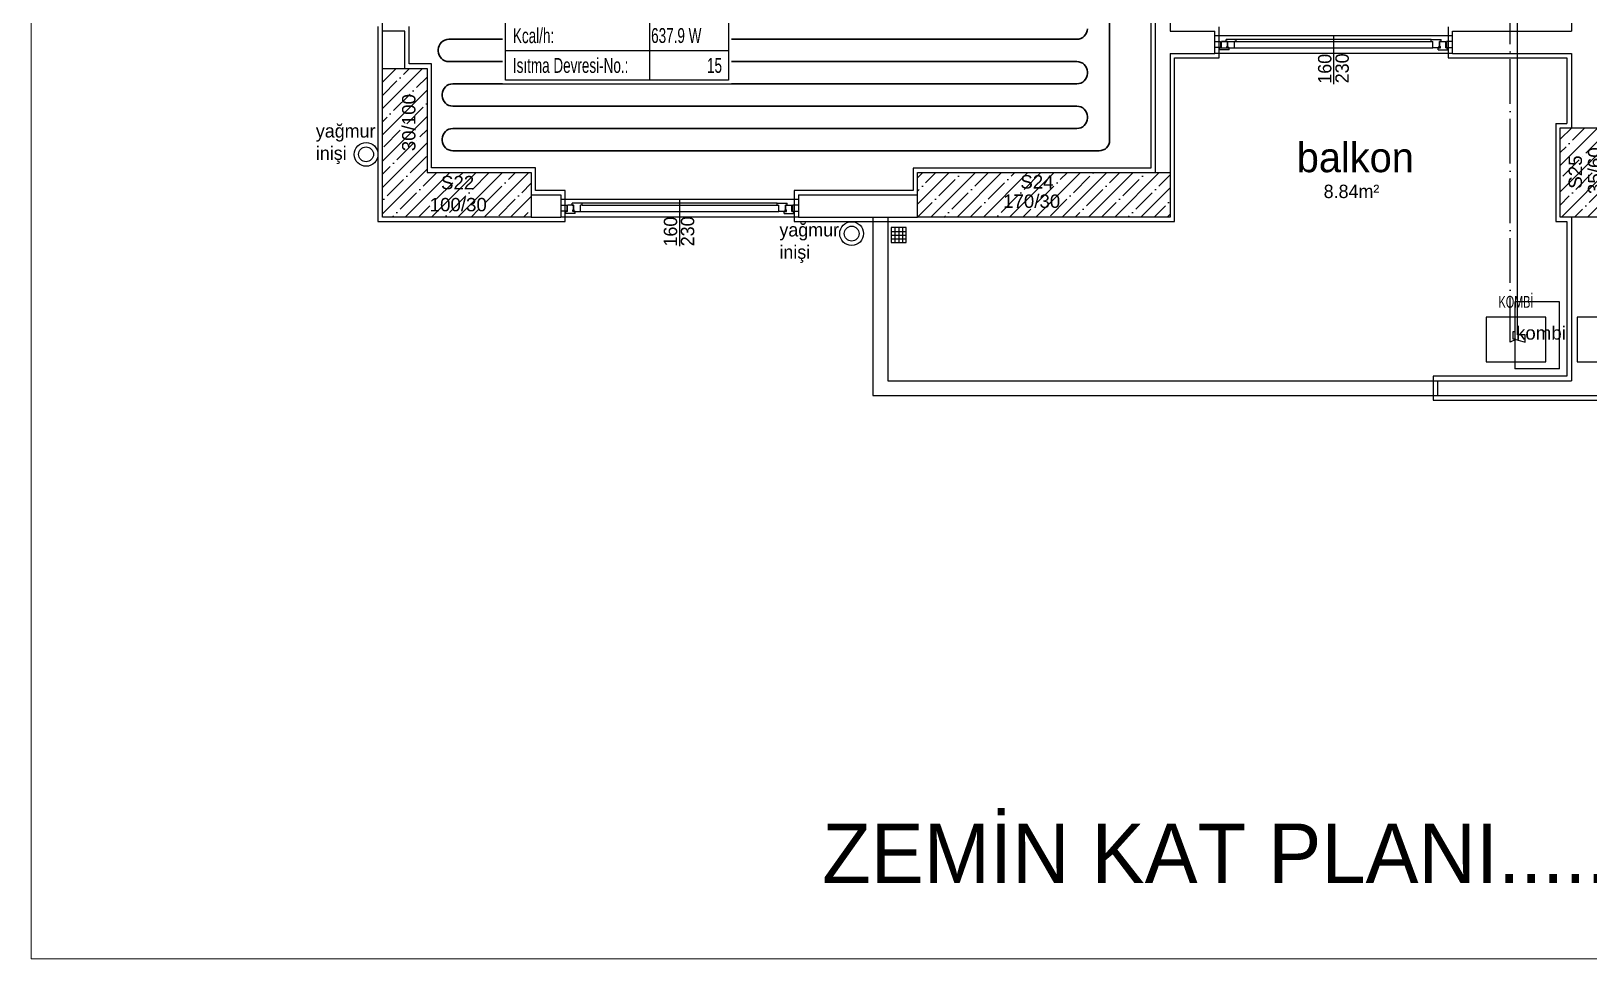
# Model space of a CAD drawing. Header units: centimetres. Extents: x 275281 to 287704, y -444050 to -441150.
# Drawn here: x 275281 to 276329, y -444050 to -443426 of the extents above; entities that cross this region are included whole.
import ezdxf
from ezdxf.enums import TextEntityAlignment as Align

# ---------------------------------------------------------------- set-up
doc = ezdxf.new("R2010")
doc.units = ezdxf.units.CM
doc.linetypes.add('ROTAS_ISITMA_DONUS', pattern=[40, 30, -5, 0, -5])
doc.layers.add('ANTED', color=144, linetype='CONTINUOUS', lineweight=0)
doc.layers.add('ROTAS-ISITMA-PEX', color=1, linetype='Continuous', lineweight=30)
for name, color, linetype in [('MKDU0', 50, 'CONTINUOUS'), ('ROTAS-ISITMA-CIHAZ', 2, 'Continuous'), ('ROTAS-ISITMA-DONUS-BORU', 30, 'ROTAS_ISITMA_DONUS'), ('ROTAS-ISITMA-ETIKET', 2, 'Continuous'), ('ROTAS-ISITMA-GIDIS-BORU', 10, 'Continuous')]:
    doc.layers.add(name, color=color, linetype=linetype)
doc.styles.add('arial_1_18', font='arial.ttf', dxfattribs={"height": 0.2})
doc.styles.add('ROTAS-YAZI', font='arial.ttf')
pattern_1 = [(45, (253867.256, -437638.89), (-8.838835, 8.838835), []), (45, (253876.095, -437638.89), (-8.838835, 8.838835), [15.625, -3.125, 0, -3.125])]

# ---------------------------------------------------------------- blocks, each defined once
blk = doc.blocks.new('ROTAS-YI-ETIKET')
at = {"color": 2}
for p, q in [((96.9, 0), (96.9, -80)), ((0, -20), (150, -20)), ((0, -40), (150, -40)), ((0, -60), (150, -60))]:
    blk.add_line(p, q, dxfattribs=at)
at = {"color": 2, "extrusion": (0, 0, -1)}
blk.add_lwpolyline([(-150, 0), (-150, -80), (0, -80), (0, 0)], close=True, dxfattribs=at)
at = {"color": 2, "style": 'ROTAS-YAZI', "width": 0.65}
for s, p in [('Hat uzunluğu:', (5, -10)), ('Modülasyon Aralığı:', (5, -30)), ('Kcal/h:', (5, -50)), ('Isıtma Devresi-No.:', (5, -70))]:
    blk.add_text(s, height=10, dxfattribs=at).set_placement(p, align=Align.MIDDLE_LEFT)
at = {"color": 2, "style": 'ROTAS-YAZI', "width": 0.65, "flags": 1}
for tag in ['ALAN', 'NO', 'DERECE', 'BORU', 'MAHAL']:
    blk.add_attdef(tag, (0, 0), '', height=5, dxfattribs=at)
at = {"color": 2, "style": 'ROTAS-YAZI', "width": 0.65}
for tag, p in [('UZ', (145.7, -14.9)), ('AR', (145.7, -34.9)), ('NO1', (145.7, -75))]:
    blk.add_attdef(tag, text='', height=10, dxfattribs=at).set_placement(p, align=Align.RIGHT)
blk.add_attdef('YER', (98, -54.9), '', height=10, dxfattribs=at)

msp = doc.modelspace()

# ---------------------------------------------------------------- hatches: boundary and pattern name
at = {"layer": 'MKDU0', "ltscale": 0.03}
h = msp.add_hatch(dxfattribs=at)
h.set_pattern_fill('ANSI35', color=8, scale=50, style=0)
h.set_pattern_definition(pattern_1)
h.paths.add_polyline_path([(275547.1, -443450.8), (275517.1, -443450.8), (275517.1, -443550.8), (275617.1, -443550.8), (275617.1, -443520.8), (275547.1, -443520.8)])
h.paths.add_polyline_path([(275541.8, -443508.9), (275541.8, -443465.8), (275527.8, -443465.8), (275527.8, -443508.9)], flags=24)
h.paths.add_polyline_path([(275546.6, -443549.4), (275589.7, -443549.4), (275589.7, -443535.4), (275546.6, -443535.4)], flags=24)
h.paths.add_polyline_path([(275554.1, -443534.6), (275581.2, -443534.6), (275581.2, -443520.6), (275554.1, -443520.6)], flags=24)
h = msp.add_hatch(dxfattribs=at)
h.set_pattern_fill('ANSI35', color=8, scale=50, style=0)
h.set_pattern_definition(pattern_1)
h.paths.add_polyline_path([(276344.6, -443490.8), (276309.6, -443490.8), (276309.6, -443550.8), (276344.6, -443550.8)])
h.paths.add_polyline_path([(276339.7, -443537.6), (276339.7, -443501.5), (276325.7, -443501.5), (276325.7, -443537.6)], flags=24)
h.paths.add_polyline_path([(276326.7, -443534), (276326.7, -443507), (276312.7, -443507), (276312.7, -443534)], flags=24)
h = msp.add_hatch(dxfattribs=at)
h.set_pattern_fill('ANSI35', color=8, scale=50, style=0)
h.set_pattern_definition(pattern_1)
h.paths.add_polyline_path([(276047.1, -443520.8), (275877.1, -443520.8), (275877.1, -443550.8), (276047.1, -443550.8)])
h.paths.add_polyline_path([(275932.4, -443547), (275975.5, -443547), (275975.5, -443533.1), (275932.4, -443533.1)], flags=24)
h.paths.add_polyline_path([(275943.9, -443534.1), (275971, -443534.1), (275971, -443520.1), (275943.9, -443520.1)], flags=9)

# ---------------------------------------------------------------- linework, layer by layer
at = {"layer": 'ANTED'}
for q in [(275280.8, -441149.6), (281418.1, -444049.6)]:
    msp.add_line((275280.8, -444049.6), q, dxfattribs=at)
at = {"layer": 'MKDU0', "color": 8, "ltscale": 0.03}
for p, q in [((276317.1, -443055.8), (276317.1, -443425.8)), ((276034.1, -443153.8), (276034.1, -443517.8)), ((276037.1, -443150.8), (276037.1, -443520.8)), ((276047.1, -443150.8), (276047.1, -443425.8)), ((275517.1, -443425.8), (275517.1, -443265.8)), ((275514.1, -443422.7), (275514.1, -443450.7)), ((275517.1, -443450.7), (275517.1, -443425.8)), ((275532.1, -443425.8), (275517.1, -443425.8)), ((275532.1, -443450.7), (275532.1, -443425.8)), ((275535.1, -443447.7), (275535.1, -443422.7)), ((276047.1, -443425.8), (276077.1, -443425.8)), ((276077.1, -443440.8), (276077.1, -443425.8)), ((276237.1, -443429), (276077.1, -443429)), ((276080.1, -443443.8), (276080.1, -443422.8)), ((276157.1, -443429), (276157.1, -443461.3)), ((276234.1, -443422.8), (276234.1, -443443.8)), ((276237.1, -443440.8), (276237.1, -443425.8)), ((276237.1, -443425.8), (276317.1, -443425.8)), ((276077.1, -443432.8), (276081.1, -443432.8)), ((276081.1, -443436.8), (276077.1, -443436.8)), ((276080.4, -443437), (276223.9, -443437)), ((276080.4, -443438.4), (276080.4, -443437)), ((276081.6, -443437), (276080.4, -443437)), ((276086.8, -443438.4), (276080.4, -443438.4)), ((276081.1, -443432.8), (276081.1, -443436.8)), ((276081.6, -443432.8), (276222.7, -443432.8)), ((276085.6, -443432.8), (276081.6, -443432.8)), ((276081.6, -443437), (276081.6, -443432.8)), ((276222.7, -443431.4), (276084.7, -443431.4)), ((276084.7, -443432.8), (276084.7, -443431.4)), ((276091.5, -443431.4), (276084.7, -443431.4)), ((276084.7, -443432.8), (276085.9, -443432.8)), ((276085.6, -443436), (276085.3, -443436)), ((276085.3, -443437), (276085.3, -443436)), ((276086.8, -443437), (276085.3, -443437)), ((276085.6, -443436), (276085.6, -443432.8)), ((276085.9, -443436), (276085.9, -443432.8)), ((276086.2, -443436), (276085.9, -443436)), ((276086.2, -443436.5), (276085.9, -443436.5)), ((276085.9, -443437), (276085.9, -443436.5)), ((276085.9, -443437), (276090.3, -443437)), ((276086.2, -443436.5), (276086.2, -443436)), ((276086.8, -443438.4), (276086.8, -443437)), ((276090.3, -443437), (276090.3, -443432.8)), ((276091.5, -443432.8), (276090.3, -443432.8)), ((276091.5, -443432.8), (276091.5, -443431.4)), ((276222.7, -443432.8), (276222.7, -443431.4)), ((276222.7, -443431.4), (276229.5, -443431.4)), ((276222.7, -443432.8), (276223.9, -443432.8)), ((276223.9, -443437), (276223.9, -443432.8)), ((276228.3, -443437), (276223.9, -443437)), ((276227.4, -443438.4), (276227.4, -443437)), ((276227.4, -443437), (276228.9, -443437)), ((276227.4, -443438.4), (276233.8, -443438.4)), ((276228, -443436.5), (276228, -443436)), ((276228, -443436), (276228.3, -443436)), ((276228, -443436.5), (276228.3, -443436.5)), ((276229.5, -443432.8), (276228.3, -443432.8)), ((276228.3, -443436), (276228.3, -443432.8)), ((276228.3, -443437), (276228.3, -443436.5)), ((276228.6, -443432.8), (276232.6, -443432.8)), ((276228.6, -443436), (276228.6, -443432.8)), ((276228.6, -443436), (276228.9, -443436)), ((276228.9, -443437), (276228.9, -443436)), ((276229.5, -443432.8), (276229.5, -443431.4)), ((276232.6, -443437), (276232.6, -443432.8)), ((276232.6, -443437), (276233.8, -443437)), ((276237.1, -443432.8), (276233.1, -443432.8)), ((276233.1, -443432.8), (276233.1, -443436.8)), ((276233.1, -443436.8), (276237.1, -443436.8)), ((276233.8, -443438.4), (276233.8, -443437)), ((275550.1, -443447.7), (275535.1, -443447.7)), ((275550.1, -443517.6), (275550.1, -443447.7)), ((276047.1, -443440.8), (276047.1, -443520.8)), ((276047.1, -443440.8), (276077.1, -443440.8)), ((276050.1, -443553.8), (276050.1, -443443.8)), ((276050.1, -443443.8), (276080.1, -443443.8)), ((276237.1, -443440.8), (276077.1, -443440.8)), ((276234.1, -443443.8), (276314.1, -443443.8)), ((276237.1, -443440.8), (276317.1, -443440.8)), ((276314.1, -443443.8), (276314.1, -443487.8)), ((276317.1, -443440.8), (276317.1, -443490.8)), ((275514.1, -443450.7), (275514.1, -443553.8)), ((276306.6, -443487.8), (276306.6, -443553.8)), ((276306.6, -443487.8), (276314.1, -443487.8)), ((275620.1, -443517.6), (275550.1, -443517.6)), ((275620.1, -443532.8), (275620.1, -443517.6)), ((276034.1, -443517.8), (275874.1, -443517.8)), ((275874.1, -443517.8), (275874.1, -443532.8)), ((275640.1, -443532.8), (275620.1, -443532.8)), ((275640.1, -443553.8), (275640.1, -443532.8)), ((275874.1, -443532.8), (275794.1, -443532.8)), ((275794.1, -443532.8), (275794.1, -443553.8)), ((275617.1, -443535.8), (275637.1, -443535.8)), ((275637.1, -443535.8), (275637.1, -443550.8)), ((275797.1, -443539), (275637.1, -443539)), ((275637.1, -443539), (275637.1, -443550.8)), ((275637.1, -443542.8), (275641.1, -443542.8)), ((275641.1, -443542.8), (275641.1, -443546.8)), ((275641.6, -443547), (275641.6, -443542.8)), ((275645.6, -443542.8), (275641.6, -443542.8)), ((275651.5, -443541.4), (275644.7, -443541.4)), ((275644.7, -443542.8), (275644.7, -443541.4)), ((275644.7, -443542.8), (275645.9, -443542.8)), ((275645.6, -443546), (275645.6, -443542.8)), ((275645.9, -443546), (275645.9, -443542.8)), ((275651.5, -443542.8), (275650.3, -443542.8)), ((275650.3, -443547), (275650.3, -443542.8)), ((275782.7, -443541.4), (275651.5, -443541.4)), ((275651.5, -443542.8), (275651.5, -443541.4)), ((275651.5, -443542.8), (275782.7, -443542.8)), ((275717.1, -443570.4), (275717.1, -443539)), ((275782.7, -443542.8), (275782.7, -443541.4)), ((275782.7, -443541.4), (275789.5, -443541.4)), ((275782.7, -443542.8), (275783.9, -443542.8)), ((275783.9, -443547), (275783.9, -443542.8)), ((275789.5, -443542.8), (275788.3, -443542.8)), ((275788.3, -443546), (275788.3, -443542.8)), ((275788.6, -443542.8), (275792.6, -443542.8)), ((275788.6, -443546), (275788.6, -443542.8)), ((275789.5, -443542.8), (275789.5, -443541.4)), ((275792.6, -443547), (275792.6, -443542.8)), ((275797.1, -443542.8), (275793.1, -443542.8)), ((275793.1, -443542.8), (275793.1, -443546.8)), ((275797.1, -443535.8), (275877.1, -443535.8)), ((275797.1, -443535.8), (275797.1, -443550.8)), ((275797.1, -443539), (275797.1, -443550.8)), ((275514.1, -443553.8), (275617.1, -443553.8)), ((275617.1, -443550.8), (275637.1, -443550.8)), ((275617.1, -443553.8), (275640.1, -443553.8)), ((275641.1, -443546.8), (275637.1, -443546.8)), ((275797.1, -443550.8), (275637.1, -443550.8)), ((275641.6, -443547), (275640.4, -443547)), ((275640.4, -443548.4), (275640.4, -443547)), ((275646.8, -443548.4), (275640.4, -443548.4)), ((275645.3, -443547), (275645.3, -443546)), ((275645.6, -443546), (275645.3, -443546)), ((275646.8, -443547), (275645.3, -443547)), ((275646.2, -443546), (275645.9, -443546)), ((275645.9, -443547), (275645.9, -443546.5)), ((275646.2, -443546.5), (275645.9, -443546.5)), ((275645.9, -443547), (275650.3, -443547)), ((275646.2, -443546.5), (275646.2, -443546)), ((275646.8, -443548.4), (275646.8, -443547)), ((275650.3, -443547), (275783.9, -443547)), ((275788.3, -443547), (275783.9, -443547)), ((275787.4, -443548.4), (275787.4, -443547)), ((275787.4, -443547), (275788.9, -443547)), ((275787.4, -443548.4), (275793.8, -443548.4)), ((275788, -443546.5), (275788, -443546)), ((275788, -443546), (275788.3, -443546)), ((275788, -443546.5), (275788.3, -443546.5)), ((275788.3, -443547), (275788.3, -443546.5)), ((275788.6, -443546), (275788.9, -443546)), ((275788.9, -443547), (275788.9, -443546)), ((275792.6, -443547), (275793.8, -443547)), ((275793.1, -443546.8), (275797.1, -443546.8)), ((275793.8, -443548.4), (275793.8, -443547)), ((275794.1, -443553.8), (275877.1, -443553.8)), ((275797.1, -443550.8), (275877.1, -443550.8)), ((275847.1, -443550.8), (275847.1, -443670.8)), ((275857.1, -443550.8), (275857.1, -443660.8)), ((275877.1, -443553.8), (276050.1, -443553.8)), ((276306.6, -443553.8), (276314.1, -443553.8)), ((276314.1, -443553.8), (276314.1, -443657.8)), ((276317.1, -443550.8), (276317.1, -443660.8)), ((275869.4, -443557.9), (275859.4, -443557.9)), ((275859.4, -443557.9), (275859.4, -443567.9)), ((275859.4, -443560.4), (275869.4, -443560.4)), ((275859.4, -443562.9), (275869.4, -443562.9)), ((275861.9, -443557.9), (275861.9, -443567.9)), ((275864.5, -443557.9), (275864.5, -443567.9)), ((275867.1, -443557.9), (275867.1, -443567.9)), ((275869.4, -443567.9), (275869.4, -443557.9)), ((275859.4, -443565.4), (275869.4, -443565.4)), ((275859.4, -443567.9), (275869.4, -443567.9)), ((276279.1, -443607.8), (276279.1, -443652.8)), ((276309.1, -443607.8), (276279.1, -443607.8)), ((276309.1, -443652.8), (276309.1, -443607.8)), ((276277.8, -443632.8), (276277.8, -443627.8)), ((276277.8, -443627.8), (276279.1, -443627.8)), ((276279.1, -443632.8), (276277.8, -443632.8)), ((276314.1, -443657.8), (276224.1, -443657.8)), ((276224.1, -443657.8), (276224.1, -443673.8)), ((276309.1, -443652.8), (276279.1, -443652.8)), ((275857.1, -443660.8), (276227.1, -443660.8)), ((276227.1, -443660.8), (276227.1, -443670.8)), ((276227.1, -443660.8), (276317.1, -443660.8)), ((275847.1, -443670.8), (276227.1, -443670.8)), ((276224.1, -443673.8), (276430.1, -443673.8)), ((276227.1, -443670.8), (276427.1, -443670.8))]:
    msp.add_line(p, q, dxfattribs=at)
for points in [[(275517.1, -443550.8), (275517.1, -443450.8)], [(275517.1, -443450.8), (275547.1, -443450.8)], [(275547.1, -443450.8), (275547.1, -443520.8)], [(276309.6, -443550.8), (276309.6, -443490.8)], [(276309.6, -443490.8), (276344.6, -443490.8)], [(275547.1, -443520.8), (275617.1, -443520.8)], [(275617.1, -443520.8), (275617.1, -443550.8)], [(275877.1, -443550.8), (275877.1, -443520.8)], [(275877.1, -443520.8), (276047.1, -443520.8)], [(276047.1, -443520.8), (276047.1, -443550.8)], [(275617.1, -443550.8), (275517.1, -443550.8)], [(275847.1, -443550.8), (275847.1, -443651.2)], [(276047.1, -443550.8), (275877.1, -443550.8)], [(276344.6, -443550.8), (276309.6, -443550.8)]]:
    msp.add_lwpolyline(points, dxfattribs=at)
for centre, radius in [((275506.1, -443508.6), 8), ((275506.1, -443508.6), 5), ((275832.8, -443561.9), 8), ((275832.8, -443561.9), 5)]:
    msp.add_circle(centre, radius, dxfattribs=at)
at = {"layer": 'ROTAS-ISITMA-CIHAZ'}
for points in [[(276259.8, -443648.2), (276299.8, -443648.2), (276299.8, -443618.2), (276259.8, -443618.2)], [(276321, -443648.2), (276361, -443648.2), (276361, -443618.2), (276321, -443618.2)]]:
    msp.add_lwpolyline(points, close=True, dxfattribs=at)
at = {"layer": 'ROTAS-ISITMA-DONUS-BORU'}
msp.add_lwpolyline([(276279.8, -443633.2), (276275.9, -443635), (276275.9, -443380), (276240.9, -443380), (276240.9, -443135), (276065.9, -443135), (276065.9, -442965), (276100.9, -442965), (276100.9, -442870)], dxfattribs=at)
at = {"layer": 'ROTAS-ISITMA-GIDIS-BORU'}
msp.add_lwpolyline([(276279.8, -443633.2), (276285.9, -443635), (276285.9, -443630), (276280.9, -443630), (276280.9, -443375), (276245.9, -443375), (276245.9, -443130), (276070.9, -443130), (276070.9, -442970), (276105.9, -442970), (276105.9, -442870)], dxfattribs=at)
at = {"layer": 'ROTAS-ISITMA-PEX'}
msp.add_lwpolyline([(276006.4, -443041.2), (276006.4, -443499.2, -0.414214), (275999.4, -443506.2), (275564.4, -443506.2, -0.414214), (275557.4, -443499.2), (275557.4, -443498.2, -0.414214), (275564.4, -443491.2), (275984.4, -443491.2, 0.414214), (275991.4, -443484.2), (275991.4, -443483.2, 0.414214), (275984.4, -443476.2), (275564.4, -443476.2, -0.414214), (275557.4, -443469.2), (275557.4, -443468.2, -0.414214), (275564.4, -443461.2), (275984.4, -443461.2, 0.414214), (275991.4, -443454.2), (275991.4, -443453.2, 0.414214), (275984.4, -443446.2), (275561.7, -443446.2, -0.414214), (275554.7, -443439.2), (275554.7, -443438.2, -0.414214), (275561.7, -443431.2), (275984.4, -443431.2, 0.414214), (275991.4, -443424.2)], format="xyb", dxfattribs=at)

# ---------------------------------------------------------------- texts
at = {"layer": 'MKDU0', "color": 8, "ltscale": 0.03}
for s, p in [('160', (276155.6, -443461.1)), ('230', (276167.3, -443460.8)), ('160', (275715.4, -443570.6)), ('230', (275726.9, -443570.4))]:
    msp.add_text(s, height=9, rotation=90, dxfattribs=at).set_placement(p)
at = {"layer": 'MKDU0', "color": 8, "ltscale": 0.03, "style": 'arial_1_18'}
for s, p in [('30/100', (275539.3, -443506.5)), ('S25', (276324.2, -443531.7)), ('35/60', (276337.2, -443535.3))]:
    msp.add_text(s, height=9, rotation=90, dxfattribs=at).set_placement(p)
for s, p in [('S22', (275556.5, -443532.1)), ('S24', (275946.3, -443531.6)), ('100/30', (275548.9, -443546.9)), ('170/30', (275934.7, -443544.6)), ('kombi', (276279.8, -443633.2))]:
    msp.add_text(s, height=9, dxfattribs=at).set_placement(p)
at = {"layer": 'MKDU0', "color": 8, "ltscale": 0.03}
for s, width, insert, char_height, attachment_point in [('yağmur\\Pinişi', 115.95, (275472.3, -443515.1), 9, 7), ('balkon', 237.649, (276211.1, -443500.6), 20, 3), ('8.84m²', 64.717, (276150.4, -443529), 9, 1), ('yağmur\\Pinişi', 115.95, (275784.2, -443581.6), 9, 7), ('ZEMİN KAT PLANI..........ÖLÇEK: 1 / 50', 1029.924, (275813, -444011), 40, 7)]:
    msp.add_mtext_dynamic_manual_height_columns(s, width=width, gutter_width=45, heights=[0], dxfattribs=dict(at, insert=insert, char_height=char_height, attachment_point=attachment_point))
at = {"layer": 'ROTAS-ISITMA-CIHAZ', "color": 2, "style": 'ROTAS-YAZI', "width": 0.65}
msp.add_text('KOMBİ', height=8, dxfattribs=at).set_placement((276279.8, -443614.2), align=Align.BOTTOM_CENTER)

# ---------------------------------------------------------------- next in the draw order: wipeouts: each hides what was drawn before it
msp.add_wipeout([(275597.9, -443460.8), (275751.9, -443460.8), (275751.9, -443376.8), (275597.9, -443376.8)])

# ---------------------------------------------------------------- next in the draw order: block references
at = {"layer": 'ROTAS-ISITMA-ETIKET'}
msp.add_blockref('ROTAS-YI-ETIKET', (275599.9, -443378.8), dxfattribs=at).add_auto_attribs({'UZ': '67.26 m', 'AR': '15.0', 'NO1': '15', 'YER': '637.9 W'})

doc.saveas('drawing.dxf')
